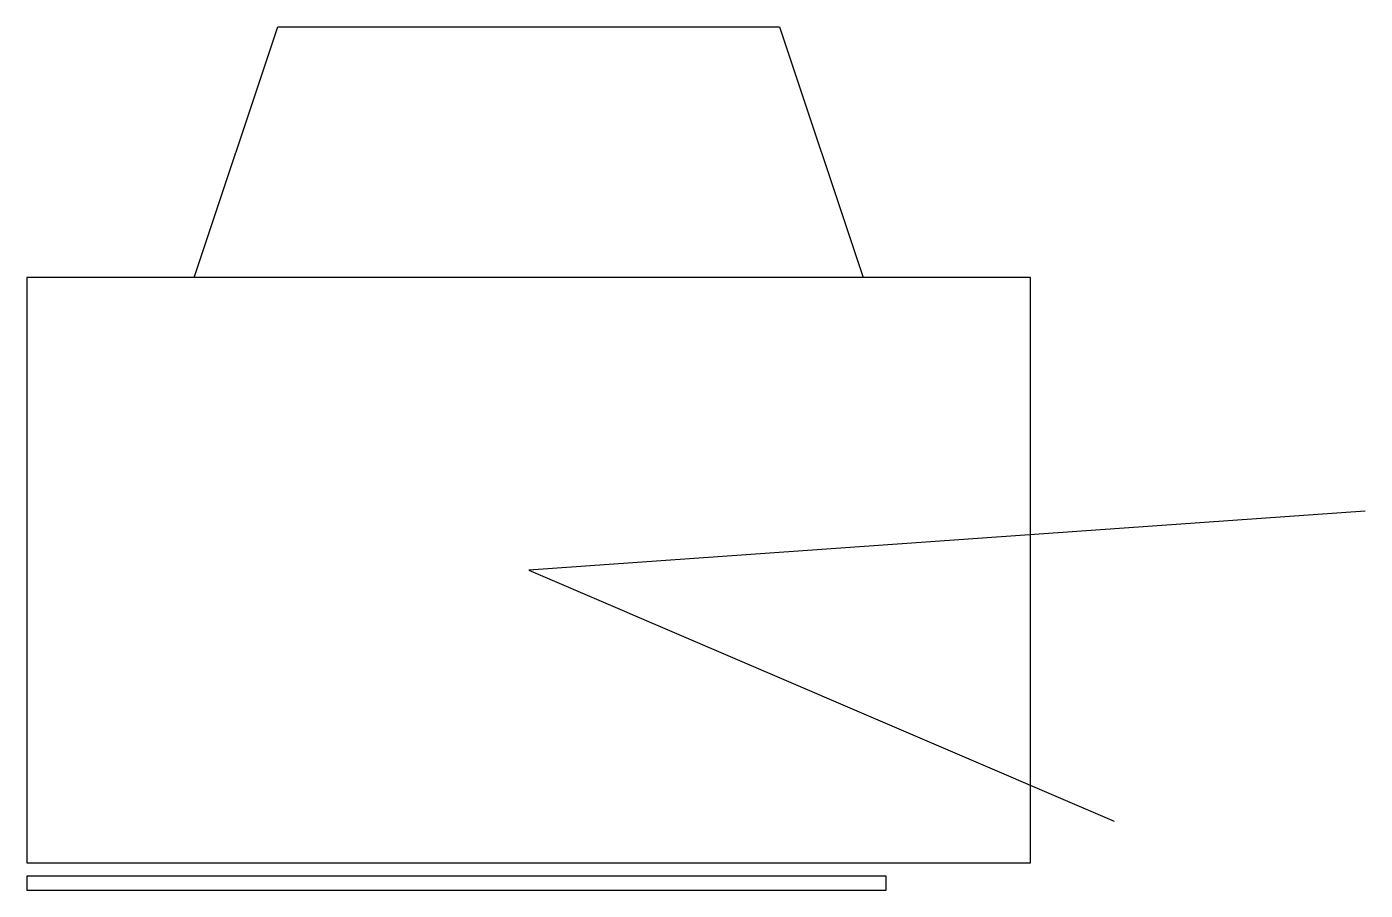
# Model space of a CAD drawing. Extents: x -16.6 to -15.8, y 25.489 to 26.005.
import ezdxf

# ---------------------------------------------------------------- set-up
doc = ezdxf.new("R2010")
doc.units = 0
doc.header["$MEASUREMENT"] = 0
doc.layers.add('A-MOBILIA', color=2, linetype='CONTINUOUS')

msp = doc.modelspace()

# ---------------------------------------------------------------- linework, layer by layer
at = {"layer": 'A-MOBILIA'}
for points in [[(-16.50034, 25.85488), (-16.45034, 26.00488), (-16.15034, 26.00488), (-16.10034, 25.85488)], [(-15.80034, 25.71516), (-16.30034, 25.67988), (-15.95034, 25.52988)]]:
    msp.add_lwpolyline(points, dxfattribs=at)
for points in [[(-16.00034, 25.50488), (-16.00034, 25.85488), (-16.60034, 25.85488), (-16.60034, 25.50488)], [(-16.08675, 25.48856), (-16.08675, 25.49703), (-16.60034, 25.49703), (-16.60034, 25.48856)]]:
    msp.add_lwpolyline(points, close=True, dxfattribs=at)

doc.saveas('drawing.dxf')
